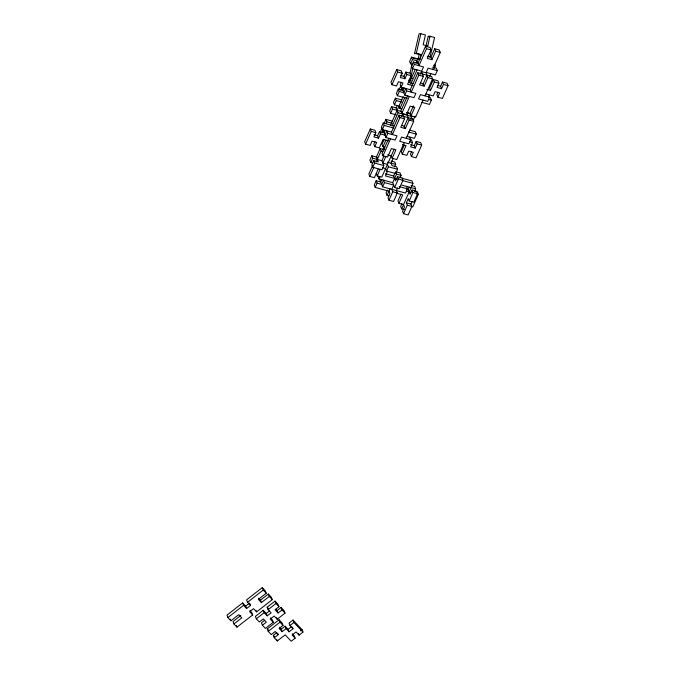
<?xml version="1.0" encoding="UTF-8"?>
<svg xmlns="http://www.w3.org/2000/svg" width="675" height="675" viewBox="0 0 675 675"><rect width="100%" height="100%" fill="white"/><g stroke="black" fill="none" stroke-linecap="round" stroke-linejoin="round"><path stroke-width="1.01" d="M410.029 72.976L412.062 64.176M419.124 54.658L418.002 59.552L419.782 59.442L420.905 54.557L414.543 53.418L419.048 33.851L420.837 33.75L425.419 34.99L423.166 44.769L427.748 46.018L430 36.239L434.59 37.479L430.076 57.037M412.712 68.96L410.687 77.76L412.518 78.258M414.543 53.418L416.323 53.308L420.837 33.75M430 36.239L428.22 36.34L425.967 46.119L427.748 46.018M385.189 130.182L384.058 132.722L379.477 131.482L380.422 133.912L378.54 138.156L373.958 136.915L375.84 132.671L374.895 130.241L370.305 129.001L364.652 141.733L365.597 144.163L370.187 145.403L372.068 141.159L376.658 142.4L374.768 146.652L379.358 147.893L383.122 139.404L388.623 140.889M413.108 85.725L407.607 84.232L411.379 75.735L410.425 73.313L405.844 72.065L406.789 74.495L404.907 78.739L400.326 77.498L402.207 73.254L401.262 70.824L396.672 69.584L391.019 82.316L391.973 84.746L396.554 85.987L398.436 81.742L403.026 82.983L401.136 87.235L410.307 89.716L411.252 92.146L418.795 75.161L417.842 72.74L431.603 76.461L432.548 78.891L425.014 95.875M365.597 144.163L371.25 131.422L370.305 129.001M391.973 84.746L397.617 72.006L396.672 69.584M419.782 59.383L411.531 57.147L409.641 61.391L410.594 63.821L412.425 64.319M374.954 141.674L373.823 144.222L374.768 146.652M378.54 138.156L377.595 135.726L379.477 131.482M394.048 125.921L383.248 122.993L381.358 127.238L382.312 129.668L391.475 132.148L392.428 134.578L399.963 117.602L399.018 115.172L412.771 118.901L413.716 121.331L406.181 138.307M404.021 87.742L402.891 90.29L398.309 89.049L396.427 93.293L397.373 95.723L407.194 98.39M401.321 82.257L400.191 84.805L401.136 87.235M404.907 78.739L403.962 76.309L405.844 72.065M380.278 132.123L382.16 127.879L385.957 137.582L395.128 140.071L397.01 135.827L387.838 133.338L386.893 130.908L385.012 135.152L380.422 133.912M384.05 123.635L385.931 119.391L392.352 121.129M392.2 125.963L398.064 112.75L396.166 107.89L391.584 106.65L389.703 110.894L390.648 113.324L396.149 114.818M401.768 99.9L395.348 98.162L393.466 102.406L394.411 104.836L399.001 106.076L399.946 108.506L401.777 109.004M399.119 89.665L401.001 85.421L404.789 95.15L413.952 97.639L415.842 93.386L406.671 90.906L405.726 88.476L403.836 92.72L399.254 91.479L398.309 89.049M410.594 63.821L412.476 59.569L411.531 57.147M382.312 129.668L384.193 125.423L383.248 122.993M397.373 95.723L399.254 91.479M377.308 157.275L371.807 155.782L369.925 160.026L370.87 162.456L372.701 162.953M381.983 132.857L383.113 130.309M386.125 123.517L386.876 121.821L385.931 119.391M390.648 113.324L392.529 109.08L391.584 106.65M394.411 104.836L396.301 100.592L395.348 98.162M400.823 90.399L401.954 87.851M413.421 61.999L411.539 66.243L412.484 68.673L421.656 71.162L423.537 66.918L414.366 64.429L413.421 61.999L418.011 63.247L425.545 46.263L430.127 47.503L431.072 49.933L427.309 58.421L431.89 59.67L435.662 51.173L434.717 48.743L439.298 49.992L440.243 52.422L432.709 69.398M370.87 162.456L372.752 158.212L371.807 155.782M412.484 68.673L414.366 64.429M396.166 107.89L397.297 105.351M415.927 63.366L417.057 60.817L412.476 59.569M384.742 149.774L380.16 148.534L376.388 157.022L378.287 161.882L373.697 160.642L371.815 164.886L372.76 167.316L381.932 169.796L383.813 165.552L381.923 160.701L383.805 156.448M372.49 165.822L368.854 174.007L369.799 176.437L374.389 177.677L378.152 169.189M384.134 139.573L382.042 144.29L382.987 146.72L384.826 147.218M390.42 125.415L403.186 96.643M409.421 82.586L415.285 69.373M372.76 167.316L374.642 163.072L373.697 160.642M385.957 137.582L387.838 133.338M404.789 95.15L406.671 90.906M369.799 176.437L373.84 167.341M376.203 162L381.105 150.964L380.16 148.534M382.987 146.72L385.923 140.113M399.946 108.506L404.966 97.183M410.788 84.071L417.074 69.922M425.545 46.263L426.49 48.693L418.956 65.669L417.057 60.817M382.961 149.234L383.797 147.344L384.429 148.964M388.758 138.282L382.058 153.377L383.003 155.807L387.585 157.056L391.357 148.559L395.938 149.808L392.175 158.296L396.757 159.536L404.291 142.552M391.475 132.148L399.018 115.172M407.59 95.85L400.891 110.945L401.836 113.375L406.418 114.615L410.189 106.127L414.771 107.367L411.007 115.864L415.589 117.104L423.124 100.119M410.307 89.716L417.842 72.74M383.003 155.807L390.538 138.822M401.836 113.375L409.371 96.39M401.389 116.826L402.646 113.999M420.23 74.368L421.487 71.542L426.077 72.782L427.958 77.65L424.195 86.138L419.605 84.898L423.377 76.41L421.487 71.542M394.158 149.259L381.805 177.103L377.215 175.863L380.152 169.256M385.796 156.524L382.868 163.122L387.45 164.371L388.403 166.801L386.513 171.045L395.685 173.526L397.575 169.282L396.622 166.852L392.04 165.611L391.095 163.181L393.188 158.465M381.856 179.432L380.725 181.98L376.144 180.74L374.254 184.984L375.199 187.414L388.96 191.143L389.905 193.573L388.024 197.817L388.969 200.247L393.55 201.488L397.322 192.999L396.377 190.569L397.507 188.021M431.89 59.67L430.945 57.24L434.717 48.743M392.529 109.08L401.701 111.569L404.544 118.842L400.781 127.33L405.363 128.579L409.134 120.082L407.236 115.239L408.367 112.691M375.199 187.414L377.089 183.17L376.144 180.74M385.408 173.737L393.66 175.981L395.558 180.832L397.44 176.588L402.03 177.829L402.975 180.259L399.203 188.755L394.622 187.507L392.723 182.655L378.97 178.926L380.101 176.377M403.996 127.102L408.181 117.653M413.412 105.874L410.054 113.434L411.007 115.864M422.837 84.645L427.022 75.212M387.534 171.205L385.442 175.922L397.364 179.153M410.56 119.315L411.817 116.48L411.185 114.86M429.57 76.478L430.827 73.651M434.27 68.335L435.4 65.787L434.767 64.167M406.485 186.376L407.43 188.806L405.54 193.058L382.615 186.84L384.505 182.596L383.552 180.166L381.67 184.41L377.089 183.17M415.074 116.142L413.573 119.543L410.822 118.792M394.546 166.97L395.677 164.422L394.732 162L391.061 161.004M404.266 145.074L401.338 151.681L402.283 154.102L406.865 155.351L408.746 151.107L413.336 152.347L411.455 156.592L416.036 157.832L421.689 145.1L420.744 142.67L416.154 141.429L414.273 145.673L415.218 148.103L410.636 146.855L412.518 142.611L411.573 140.181L409.733 139.683M437.999 92.197L436.868 94.745L437.822 97.175L442.403 98.415L448.057 85.683L447.112 83.253L442.522 82.013L443.475 84.442L441.585 88.687L437.003 87.438L438.885 83.194L437.94 80.764L433.35 79.523L429.587 88.012L430.532 90.442L426.862 89.446M437.29 70.647L435.409 74.891L426.237 72.402L428.127 68.158L437.29 70.647L436.345 68.217L432.683 67.222M402.283 154.102L406.046 145.614L402.384 144.619M430.532 90.442L434.303 81.953L433.35 79.523M387.382 190.131L386.125 192.957L387.07 195.387L388.91 195.885M393.457 176.445L395.128 172.673M410.763 139.556L408.881 143.8L399.71 141.311L401.591 137.067L410.763 139.556L409.818 137.126M429.595 97.116L427.714 101.368L418.542 98.879L420.424 94.635L429.595 97.116L428.65 94.694M387.07 195.387L390.091 188.595M392.723 182.655L396.495 174.158L395.862 172.538M409.447 130.098L415.336 131.693L416.289 134.123L414.399 138.367L407.067 136.375M428.566 97.251L430.405 97.748L431.35 100.178L429.469 104.422L421.605 102.296M388.969 200.247L392.732 191.751L391.787 189.329L393.677 185.077L384.505 182.596M394.622 187.507L398.385 179.018L397.44 176.588M399.946 177.947L401.077 175.399L400.132 172.977L395.55 171.728M411.632 151.613L410.501 154.162L411.455 156.592M441.585 88.687L440.64 86.257L442.522 82.013M415.218 148.103L417.099 143.859L416.154 141.429M437.822 97.175L439.703 92.931L435.122 91.69L433.232 95.934L425.9 93.943M400.925 194.332L397.997 200.931L398.942 203.361L403.532 204.609L404.477 207.031L402.595 211.283L403.54 213.705L408.122 214.954L411.893 206.457L410.948 204.036L412.079 201.488M398.942 203.361L402.713 194.873L396.293 193.134M401.954 203.588L400.697 206.423L401.642 208.853L404.401 209.596M408.029 189.911L409.278 187.085M401.642 208.853L412.948 183.381L412.003 180.951L402.182 178.284M403.54 213.705L407.312 205.217L406.358 202.787L408.248 198.543L409.193 200.973L413.775 202.213L417.547 193.725L416.602 191.295L412.012 190.055L410.13 194.299L408.232 189.439L406.401 188.941M409.193 200.973L412.957 192.485L412.012 190.055M414.517 191.413L415.648 188.865L414.703 186.435L411.033 185.439M412.703 207.09L418.348 194.358L417.403 191.928L414.652 191.177M249.91 603.863L250.543 605.483L246.62 608.538L245.666 606.108L242.637 602.91L226.943 615.136L227.888 617.558L230.918 620.764L238.764 614.647L241.793 617.853L233.947 623.962L236.976 627.159L252.678 614.933L251.724 612.512L249.91 610.588M261.419 602.572L260.474 600.142L268.321 594.034L269.266 596.464L261.419 602.572L258.39 599.375L266.237 593.266L265.292 590.836L262.263 587.638L246.569 599.856L247.514 602.286L250.543 605.483M227.888 617.558L243.591 605.34L242.637 602.91M247.514 602.286L263.208 590.06L262.263 587.638M245.666 606.108L249.59 603.053M240.848 615.423L233.002 621.532L233.947 623.962M252.678 614.933L249.649 611.736L253.572 608.681L256.601 611.879L272.295 599.662L271.35 597.232L268.321 594.034M278.092 612.984L277.147 610.554L281.07 607.5L282.015 609.93L278.092 612.984L275.062 609.787L278.986 606.732L278.041 604.302L275.012 601.104L267.165 607.213L268.11 609.643L271.139 612.841L267.216 615.895L266.271 613.465L263.242 610.267L255.395 616.376L256.34 618.806L259.369 622.004L263.292 618.95L266.321 622.156L262.398 625.21L265.427 628.408L273.274 622.299L272.329 619.869L270.506 617.946M256.34 618.806L264.187 612.697L263.242 610.267M268.11 609.643L275.957 603.534L275.012 601.104M266.271 613.465L269.409 611.027M264.592 620.333L261.453 622.78L262.398 625.21M273.274 622.299L270.245 619.093L274.168 616.039L277.197 619.245L285.044 613.128L284.099 610.698L281.07 607.5M292.376 633.85L294.19 635.766L295.144 638.196L291.22 641.25L285.162 634.854L277.307 640.963L274.278 637.765L278.21 634.711L275.181 631.505L271.257 634.567L268.228 631.361L267.275 628.931L279.053 619.768L282.082 622.966L283.027 625.396L279.104 628.45L282.133 631.648L286.057 628.594L285.112 626.172L281.18 629.227L282.133 631.648M268.228 631.361L279.998 622.198L279.053 619.768M274.278 637.765L273.333 635.335L276.472 632.888M295.144 638.196L292.115 634.998L296.038 631.943L299.067 635.141L302.991 632.087L302.046 629.657L292.958 620.055L289.035 623.109L289.98 625.539L293.009 628.737L289.086 631.8L286.057 628.594M289.98 625.539L293.903 622.485L292.958 620.055M289.086 631.8L288.132 629.37L291.279 626.923M300.476 630.88L302.046 629.657M413.412 58.303L419.782 59.442M428.22 36.34L430.051 36.838M426.49 48.693L431.072 49.933M435.662 51.173L440.243 52.422M416.323 53.308L420.905 54.557M427.275 56.244L430.945 57.24M433.569 65.289L435.4 65.787M418.795 75.161L423.377 76.41M427.958 77.65L432.548 78.891M397.617 72.006L402.207 73.254M406.789 74.495L411.379 75.735M434.303 81.953L438.885 83.194M443.475 84.442L448.057 85.683M400.292 75.322L403.962 76.309M437.889 85.514L440.64 86.257M409.818 78.114L411.657 78.612M420.5 82.966L423.25 83.717L424.195 86.138M408.468 80.106L411.218 80.857M408.493 82.299L413.083 83.54M428.6 99.436L431.35 100.178M396.301 100.592L401.802 102.077M406.392 112.43L410.062 113.417M407.202 113.054L410.873 114.05M398.064 112.75L411.817 116.48M399.963 117.602L404.544 118.842M409.134 120.082L413.716 121.331M401.667 125.398L404.418 126.149L405.363 128.579M386.876 121.821L392.377 123.306M384.193 125.423L394.014 128.081M408.426 131.988L416.289 134.123M371.25 131.422L375.84 132.671M409.767 141.868L412.518 142.611M417.099 143.859L421.689 145.1M373.925 134.73L377.595 135.726M410.602 144.678L414.273 145.673M381.105 150.964L382.936 151.462M387.551 154.879L391.222 155.874L392.175 158.296M372.752 158.212L381.923 160.701M387.425 162.186L395.677 164.422M374.642 163.072L383.813 165.552M388.403 166.801L397.575 169.282M382.818 167.864L385.568 168.615L386.513 171.045M396.495 174.158L401.077 175.399M398.385 179.018L402.975 180.259M402.14 180.444L412.948 183.381M401.895 185.136L415.648 188.865M399.178 186.57L407.43 188.806M412.957 192.485L417.547 193.725M406.434 191.126L411.016 192.367M416.517 193.86L418.348 194.358M392.732 191.751L397.322 192.999M406.358 202.787L410.948 204.036M407.312 205.217L411.893 206.457M263.208 590.06L266.237 593.266M269.266 596.464L272.295 599.662M275.957 603.534L278.986 606.732M282.015 609.93L285.044 613.128M293.903 622.485L302.991 632.087M275.932 609.28L277.147 610.554M258.652 598.227L260.474 600.142M267.165 607.213L268.38 608.496M285.112 626.172L288.132 629.37M279.998 622.198L283.027 625.396M279.366 627.303L281.18 629.227M264.187 612.697L267.216 615.895M267.275 628.931L268.49 630.214M273.333 635.335L274.548 636.618M243.591 605.34L246.62 608.538M379.78 179.55L382.615 186.84M378.025 176.496L378.97 178.926M376.27 173.433L377.215 175.863M298.434 633.521L299.067 635.141M292.376 627.126L293.009 628.737M276.564 617.625L277.197 619.245M277.577 633.091L278.21 634.711M276.683 639.343L277.307 640.963M255.968 610.259L256.601 611.879M236.343 625.539L236.976 627.159M230.285 619.144L230.918 620.764"/></g></svg>
